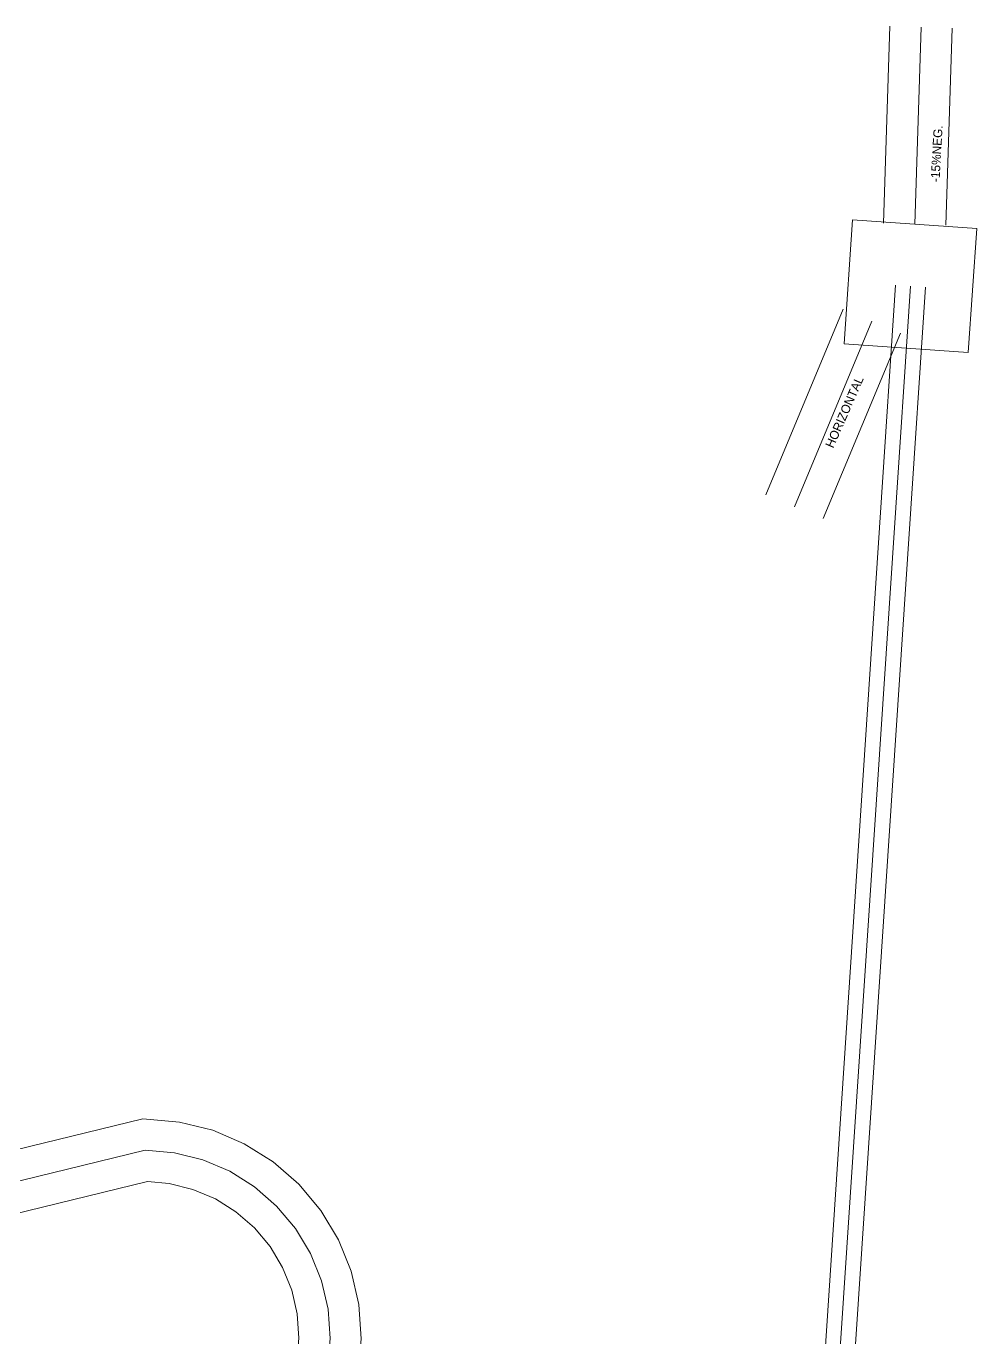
# Model space of a CAD drawing. Extents: x 10548 to 11188, y 0 to 10043.
# Drawn here: x 10729.8 to 10806.2, y 9917.7 to 10023.1 of the extents above; entities that cross this region are included whole.
import ezdxf

# ---------------------------------------------------------------- set-up
doc = ezdxf.new("R2010")
doc.units = 0
doc.header["$MEASUREMENT"] = 0

msp = doc.modelspace()

# ---------------------------------------------------------------- linework, layer by layer
at = {"color": 3, "linetype": 'Continuous', "lineweight": 0, "flags": 128}
for points in [[(10798.74, 10007.31), (10799.25, 10023.14)], [(10803.74, 10007.15), (10804.25, 10022.98)], [(10799.7, 10002.33), (10792.1, 9887.36)], [(10802.1, 10002.17), (10794.5, 9887.2)], [(10789.26, 9985.47), (10795.48, 10000.38)], [(10793.88, 9983.55), (10800.1, 9998.45)], [(10756.23, 9909.89), (10756.52, 9915.11), (10756.74, 9917.61), (10756.55, 9920.35), (10755.94, 9923.03), (10754.91, 9925.57), (10753.49, 9927.93), (10751.73, 9930.03), (10749.65, 9931.84), (10747.32, 9933.29), (10744.8, 9934.37), (10742.13, 9935.03), (10739.18, 9935.29), (10688.99, 9923.03), (10686.51, 9922.4), (10683.99, 9921.32), (10681.65, 9919.86), (10679.58, 9918.05), (10677.78, 9915.87), (10665.93, 9892.67)], [(10751.27, 9910.66), (10751.54, 9915.47), (10751.73, 9917.65), (10751.59, 9919.61), (10751.15, 9921.52), (10750.42, 9923.34), (10749.41, 9925.02), (10748.15, 9926.52), (10746.67, 9927.81), (10745.01, 9928.85), (10743.2, 9929.61), (10741.3, 9930.09), (10739.56, 9930.24), (10690.19, 9918.18), (10688.11, 9917.65), (10686.31, 9916.88), (10684.65, 9915.84), (10683.18, 9914.55), (10681.98, 9913.11), (10670.39, 9890.4)]]:
    msp.add_lwpolyline(points, dxfattribs=at)
at = {"color": 1, "linetype": 'Continuous', "lineweight": 0, "flags": 128}
for points, elevation in [([(10801.24, 10007.23), (10801.75, 10023.06)], -182.78), ([(10800.9, 10002.25), (10793.3, 9887.28)], -182.78), ([(10791.57, 9984.51), (10797.79, 9999.42)], -182.77), ([(10753.76, 9910.45), (10754.03, 9915.29), (10754.24, 9917.63), (10754.07, 9919.98), (10753.54, 9922.27), (10752.66, 9924.46), (10751.45, 9926.47), (10749.94, 9928.28), (10748.16, 9929.82), (10746.17, 9931.07), (10744, 9931.99), (10741.72, 9932.56), (10739.37, 9932.77), (10689.59, 9920.6), (10687.31, 9920.03), (10685.15, 9919.1), (10683.15, 9917.85), (10681.38, 9916.3), (10679.88, 9914.49), (10668.16, 9891.53)], -463.71)]:
    msp.add_lwpolyline(points, dxfattribs=dict(at, elevation=elevation))
at = {"color": 3, "linetype": 'Continuous', "lineweight": 0, "elevation": -178.78, "flags": 128}
msp.add_lwpolyline([(10795.56, 9997.61), (10805.54, 9996.91), (10806.23, 10006.89), (10796.25, 10007.58), (10795.56, 9997.61)], dxfattribs=at)

# ---------------------------------------------------------------- texts
at = {"color": 4, "linetype": 'Continuous', "lineweight": 0, "char_height": 0.715, "width": 338.3449, "attachment_point": 1}
for s, insert, rotation in [('-15%NEG.', (10802.52, 10010.63), 86.8162), ('HORIZONTAL', (10794.03, 9989.45), 66.3369)]:
    msp.add_mtext(s, dxfattribs=dict(at, insert=insert, rotation=rotation))

doc.saveas('drawing.dxf')
